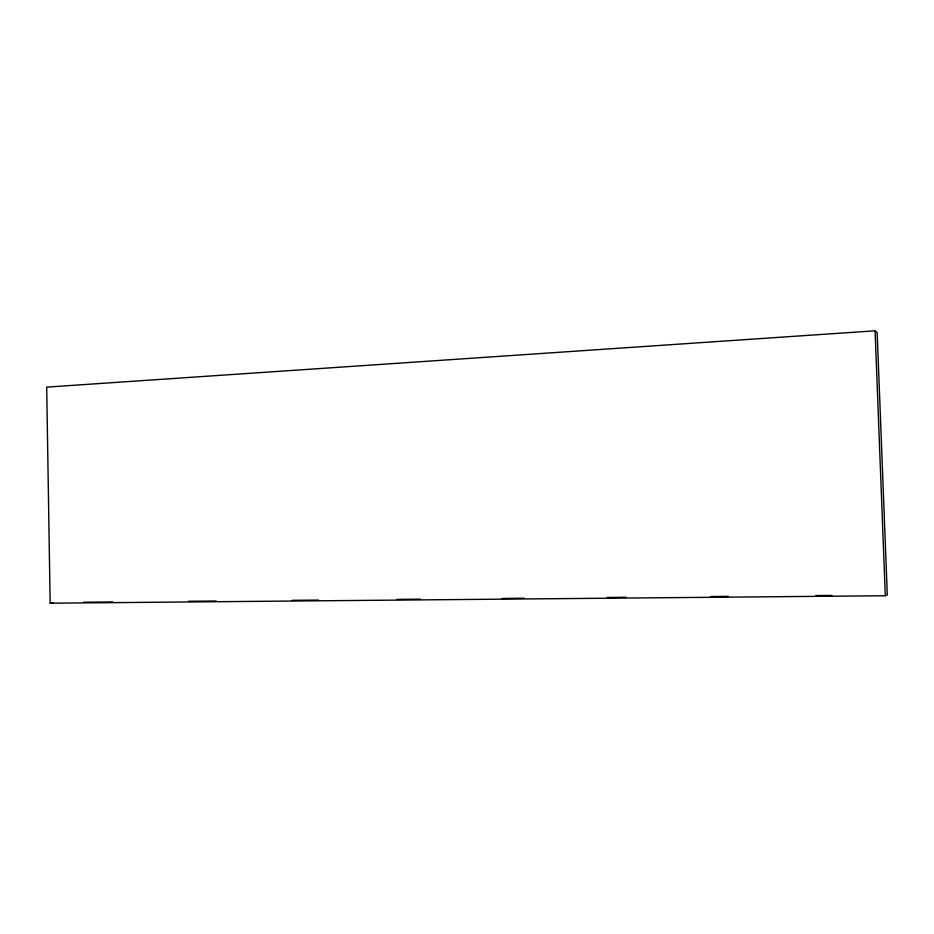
<?xml version="1.0" encoding="UTF-8"?>
<svg xmlns="http://www.w3.org/2000/svg" width="934" height="934" viewBox="0 0 934 934"><rect width="100%" height="100%" fill="white"/><g stroke="black" fill="none" stroke-linecap="round" stroke-linejoin="round"><path stroke-width="1.4" d="M885.304 595.74L887.3 594.911L877.166 332.609L875.088 330.799L46.7 387.12L50.156 603.201L885.304 595.74L875.088 330.799M50.156 603.201L52.993 602.839M83.546 602.232L112.722 601.963M188.575 601.274L216.291 601.017M292.144 600.329L318.401 600.095M397.172 599.371L420.51 599.161M502.2 598.425L524.079 598.227M607.228 597.468L626.189 597.293M710.797 596.522L728.298 596.359M815.826 595.565L831.867 595.425"/></g></svg>
